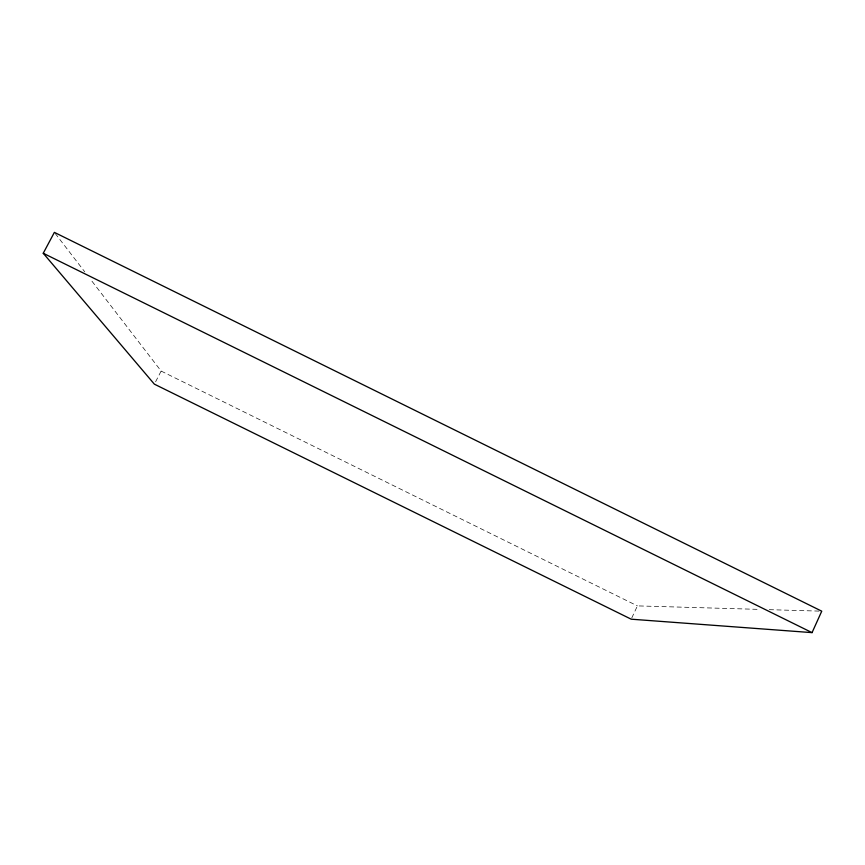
<?xml version="1.0" encoding="UTF-8"?>
<svg xmlns="http://www.w3.org/2000/svg" width="865" height="865" viewBox="0 0 865 865"><rect width="100%" height="100%" fill="white"/><g stroke="black" fill="none" stroke-linecap="round" stroke-linejoin="round"><path stroke-width="0.65" stroke-dasharray="4.33 3.24" d="M631.764 617.978L637.418 605.889L759.859 609.403M155.603 381.779L161.139 371.063L90.511 279.319M769.277 609.674L819.058 611.101M161.139 371.063L637.418 605.889M55.198 233.442L84.759 271.848"/><path stroke-width="1.3" d="M812.051 632.629L821.75 611.177L54.376 232.371L43.25 253.261L154.37 384.157L631.201 619.189L812.051 632.629L43.25 253.261"/></g></svg>
